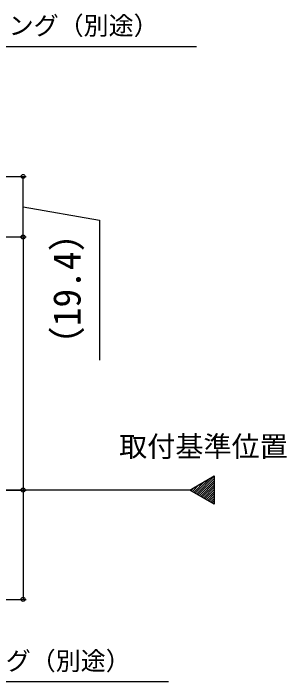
# Model space of a CAD drawing. Units: millimetres, scale not verified. Extents: x -525 to 525, y -783 to 779.
# Drawn here: x 272.2 to 359.7, y -627.1 to -413.2 of the extents above; entities that cross this region are included whole.
import ezdxf
from ezdxf.enums import TextEntityAlignment as Align

# ---------------------------------------------------------------- set-up
doc = ezdxf.new("R2010")
doc.units = ezdxf.units.MM
doc.header["$LTSCALE"] = 4
for name, color, linetype in [('0-1_USER1', 3, 'Continuous'), ('0-4_YKK_12', 2, 'Continuous'), ('0-7_YKK_D', 6, 'Continuous')]:
    doc.layers.add(name, color=color, linetype=linetype)
doc.styles.add('ＭＳ ゴシック', font='')
doc.styles.get('ＭＳ ゴシック').set_extended_font_data('MS Gothic')

msp = doc.modelspace()

# ---------------------------------------------------------------- linework, layer by layer
at = {"layer": '0-4_YKK_12'}
for p, q in [((330.419, -566.757), (335.202, -561.974)), ((330.868, -567.015), (336.544, -561.339)), ((331.316, -567.274), (336.544, -562.047)), ((329.523, -566.239), (331.856, -563.905)), ((329.971, -566.498), (333.529, -562.94)), ((331.764, -567.533), (336.544, -562.754)), ((332.213, -567.792), (336.544, -563.461)), ((332.661, -568.051), (336.544, -564.168)), ((328.669, -565.746), (103.19, -565.746)), ((329.074, -565.98), (330.183, -564.871)), ((333.109, -568.31), (336.544, -564.875)), ((333.557, -568.568), (336.544, -565.582)), ((334.006, -568.827), (336.544, -566.289)), ((334.454, -569.086), (336.544, -566.996)), ((334.902, -569.345), (336.544, -567.703)), ((335.351, -569.604), (336.544, -568.41)), ((335.799, -569.862), (336.544, -569.118)), ((336.247, -570.121), (336.544, -569.825))]:
    msp.add_line(p, q, dxfattribs=at)
msp.add_lwpolyline([(336.544, -570.292), (328.669, -565.746), (336.544, -561.199)], close=True, dxfattribs=at)
at = {"layer": '0-7_YKK_D'}
for p, q in [((196.796, -465.371), (276.341, -465.371)), ((275.341, -484.746), (275.341, -465.371)), ((181.796, -484.746), (276.341, -484.746)), ((182.541, -484.746), (276.341, -484.746)), ((275.341, -484.746), (275.341, -565.746)), ((182.541, -565.746), (276.341, -565.746)), ((228.763, -565.746), (276.341, -565.746)), ((275.341, -565.746), (275.341, -600.746)), ((197.796, -600.746), (276.341, -600.746))]:
    msp.add_line(p, q, dxfattribs=at)
for points in [[(193.779, -484.746), (195.394, -482.772), (243.72, -423.722), (330.815, -423.722)], [(275.341, -475.058), (299.82, -479.343), (299.82, -524.184)], [(196.796, -601.996), (198.924, -603.401), (234.78, -627.077), (321.875, -627.077)]]:
    msp.add_lwpolyline(points, dxfattribs=at)
for centre in [(275.341, -465.371), (275.341, -484.746), (275.341, -484.746), (275.341, -565.746), (275.341, -565.746), (275.341, -600.746)]:
    msp.add_circle(centre, 0.637, dxfattribs=at)

# ---------------------------------------------------------------- texts
at = {"layer": '0-1_USER1', "style": 'ＭＳ ゴシック'}
msp.add_text('取付基準位置', height=6.598, dxfattribs=at).set_placement((306.073, -557.065), align=Align.BOTTOM_LEFT)
at = {"layer": '0-7_YKK_D', "style": 'ＭＳ ゴシック'}
for p in [(246.724, -421.767), (237.784, -625.122)]:
    msp.add_text('シーリング（別途）', height=5.865, dxfattribs=at).set_placement(p, align=Align.BOTTOM_LEFT)
msp.add_text('（19.4）', height=8.798, rotation=90, dxfattribs=at).set_placement((296.388, -525.32), align=Align.BOTTOM_LEFT)

doc.saveas('drawing.dxf')
